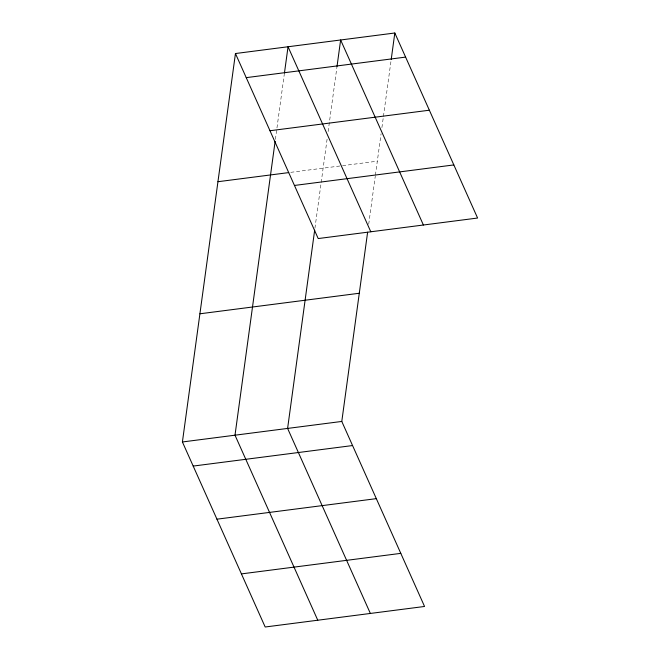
<?xml version="1.0" encoding="UTF-8"?>
<svg xmlns="http://www.w3.org/2000/svg" width="660" height="660" viewBox="0 0 660 660"><rect width="100%" height="100%" fill="white"/><g stroke="black" fill="none" stroke-linecap="round" stroke-linejoin="round"><path stroke-width="0.49" stroke-dasharray="3.3 2.47" d="M275.401 139.334L284.287 74.225M314.935 228.195L327.302 137.643M328.135 131.538L337.021 66.429M368.717 224.218L375.276 176.195M375.408 175.189L381.076 133.716M381.909 127.611L383.155 118.454M383.435 116.424L391.075 60.464M290.763 172.334L341.534 165.792M342.557 165.66L377.322 161.188"/><path stroke-width="0.99" d="M367.62 232.221L341.789 421.443L424.553 606.466L265.18 627L182.407 441.969L235.447 53.534L394.82 33L477.592 218.031L318.211 238.557L235.447 53.534M275.121 141.372L235.001 435.196L317.774 620.227M284.427 73.21L288.04 46.753L370.804 231.784M314.663 230.2L287.603 428.422L370.367 613.445M337.021 66.429L340.634 39.98L423.398 225.011M391.215 59.45L394.82 33M246.229 77.641L405.603 57.106M269.981 130.738L429.363 110.212M217.94 181.714L288.742 172.598M294.459 185.452L453.832 164.926M199.914 313.789L359.287 293.254M182.407 441.969L341.789 421.443M193.19 466.076L352.572 445.549M216.95 519.181L376.324 498.646M241.42 573.895L400.801 553.361"/></g></svg>
